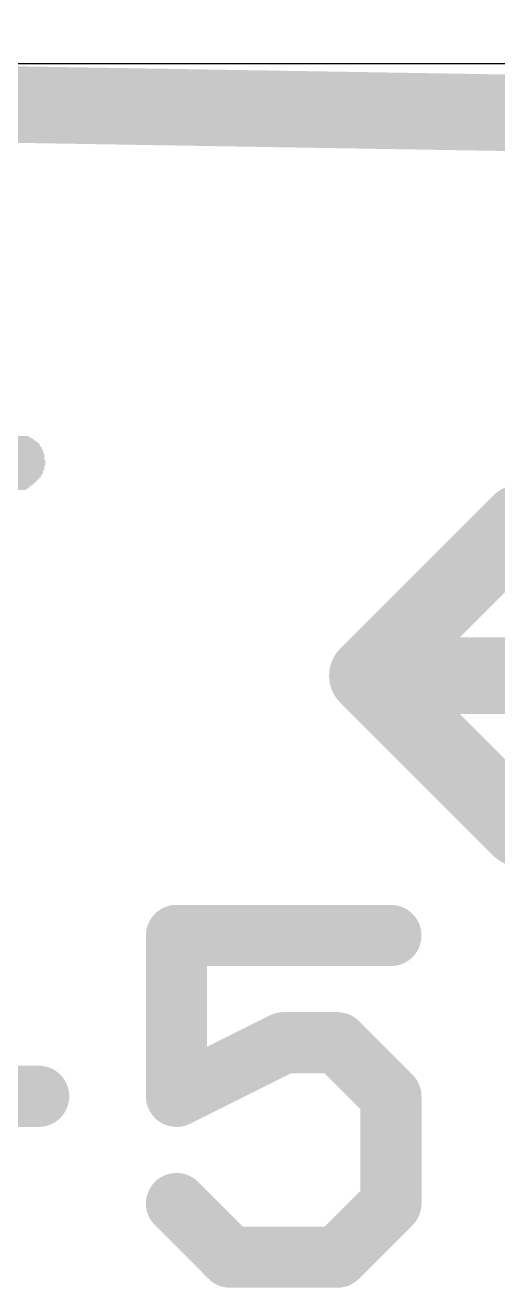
# Model space of a CAD drawing. Extents: x -8.1 to 34.1, y -5.3 to 30.7.
# Drawn here: x 10.752 to 12.32, y 13.716 to 17.907 of the extents above; entities that cross this region are included whole.
import ezdxf

# ---------------------------------------------------------------- set-up
doc = ezdxf.new("R2010")
doc.units = 0
for name, color, linetype in [('1', 12, 'CONTINUOUS'), ('16', 132, 'CONTINUOUS'), ('20', 53, 'CONTINUOUS'), ('21', 40, 'CONTINUOUS')]:
    doc.layers.add(name, color=color, linetype=linetype)

# ---------------------------------------------------------------- blocks, each defined once
blk = doc.blocks.new('RECT')
blk.add_solid([(-0.5, -0.5), (0.5, -0.5), (-0.5, 0.5), (0.5, 0.5)])

msp = doc.modelspace()

# ---------------------------------------------------------------- linework, layer by layer
at = {"layer": '1', "const_width": 0.254}
msp.add_lwpolyline([(2.54, 17.78), (17.78, 17.526)], dxfattribs=at)
at = {"layer": '16', "const_width": 0.254}
msp.add_lwpolyline([(2.54, 17.78), (17.78, 17.526)], dxfattribs=at)
at = {"layer": '20'}
msp.add_line((2.54, 17.78), (17.78, 17.78), dxfattribs=at)
at = {"layer": '21'}
for points, const_width in [([(11.8872, 15.748), (12.3952, 16.256)], 0.254), ([(13.6652, 15.748), (11.8872, 15.748)], 0.254), ([(12.3952, 15.24), (11.8872, 15.748)], 0.254), ([(11.9655, 14.8853), (11.2537, 14.8853)], 0.2032), ([(11.2537, 14.8853), (11.2537, 14.3515)], 0.2032), ([(11.2537, 14.3515), (11.6096, 14.5294)], 0.2032), ([(11.6096, 14.5294), (11.7875, 14.5294)], 0.2032), ([(11.7875, 14.5294), (11.9655, 14.3515)], 0.2032), ([(10.0843, 14.3515), (10.7961, 14.3515)], 0.2032), ([(11.9655, 14.3515), (11.9655, 13.9956)], 0.2032), ([(11.4316, 13.8176), (11.2537, 13.9956)], 0.2032), ([(11.9655, 13.9956), (11.7875, 13.8176)], 0.2032), ([(11.7875, 13.8176), (11.4316, 13.8176)], 0.2032)]:
    msp.add_lwpolyline(points, dxfattribs=dict(at, const_width=const_width))
for points, const_width in [([(12.4401, 16.2111, 1), (12.3503, 16.3009)], 0.127), ([(11.8872, 15.8115, 1), (11.8872, 15.6845)], 0.127), ([(11.9321, 15.7929, 1), (11.8423, 15.7031)], 0.127), ([(11.8423, 15.7929, 1), (11.9321, 15.7031)], 0.127), ([(12.3503, 15.1951, 1), (12.4401, 15.2849)], 0.127), ([(11.2537, 14.9361, 1), (11.2537, 14.8345)], 0.1016), ([(11.3045, 14.8853, 1), (11.2029, 14.8853)], 0.1016), ([(11.9655, 14.8345, 1), (11.9655, 14.9361)], 0.1016), ([(11.6096, 14.5802, 1), (11.6096, 14.4786)], 0.1016), ([(11.6323, 14.484, 1), (11.5869, 14.5748)], 0.1016), ([(11.8235, 14.5653, 1), (11.7516, 14.4935)], 0.1016), ([(11.7875, 14.4786, 1), (11.7875, 14.5802)], 0.1016), ([(10.7961, 14.3007, 1), (10.7961, 14.4023)], 0.1016), ([(11.231, 14.3969, 1), (11.2764, 14.306)], 0.1016), ([(12.0163, 14.3515, 1), (11.9147, 14.3515)], 0.1016), ([(11.9296, 14.3155, 1), (12.0014, 14.3874)], 0.1016), ([(11.2029, 14.3515, 1), (11.3045, 14.3515)], 0.1016), ([(11.2896, 14.0315, 1), (11.2178, 13.9596)], 0.1016), ([(12.0014, 13.9596, 1), (11.9296, 14.0315)], 0.1016), ([(11.9147, 13.9956, 1), (12.0163, 13.9956)], 0.1016), ([(11.4316, 13.8684, 1), (11.4316, 13.7668)], 0.1016), ([(11.7875, 13.7668, 1), (11.7875, 13.8684)], 0.1016), ([(11.3957, 13.7817, 1), (11.4676, 13.8535)], 0.1016), ([(11.7516, 13.8535, 1), (11.8235, 13.7817)], 0.1016)]:
    msp.add_lwpolyline(points, format="xyb", dxfattribs=dict(at, const_width=const_width))

# ---------------------------------------------------------------- block references
for p, xscale, yscale in [((10.2222, 16.5189), 1.1468, 0.0038), ((10.2241, 16.5151), 1.1506, 0.0038), ((10.2241, 16.5113), 1.1506, 0.0038), ((10.2108, 16.5379), 1.1164, 0.0038), ((10.2146, 16.5341), 1.124, 0.0038), ((10.2165, 16.5303), 1.1278, 0.0038), ((10.2203, 16.5265), 1.1354, 0.0038), ((10.2222, 16.5227), 1.1392, 0.0038), ((10.2088, 16.5418), 1.1049, 0.0039), ((10.2241, 16.4694), 1.1811, 0.0038), ((10.2261, 16.477), 1.1773, 0.0038), ((10.2261, 16.4732), 1.1773, 0.0038), ((10.2279, 16.4846), 1.1735, 0.0038), ((10.2279, 16.4808), 1.1735, 0.0038), ((10.2261, 16.4884), 1.1697, 0.0038), ((10.2279, 16.496), 1.1659, 0.0038), ((10.2279, 16.4922), 1.1659, 0.0038), ((10.2261, 16.5037), 1.1621, 0.0039), ((10.2261, 16.4998), 1.1621, 0.0038), ((10.2261, 16.5075), 1.1545, 0.0038), ((10.2127, 16.4275), 1.1964, 0.0039), ((10.2165, 16.4351), 1.1964, 0.0038), ((10.2165, 16.4313), 1.1964, 0.0038), ((10.2185, 16.4427), 1.1925, 0.0038), ((10.2185, 16.4389), 1.1925, 0.0038), ((10.2223, 16.4503), 1.1925, 0.0038), ((10.2223, 16.4465), 1.1925, 0.0038), ((10.2241, 16.4579), 1.1887, 0.0038), ((10.2241, 16.4541), 1.1887, 0.0038), ((10.2241, 16.4656), 1.1811, 0.0039), ((10.2261, 16.4617), 1.1849, 0.0038), ((10.0984, 16.3894), 1.3716, 0.0039), ((10.1841, 16.3932), 1.2078, 0.0038), ((10.1898, 16.397), 1.2039, 0.0038), ((10.1936, 16.4008), 1.2039, 0.0038), ((10.1974, 16.4046), 1.2039, 0.0038), ((10.2013, 16.4084), 1.204, 0.0038), ((10.2032, 16.4122), 1.2002, 0.0038), ((10.207, 16.416), 1.2002, 0.0038), ((10.2108, 16.4236), 1.2002, 0.0038), ((10.2108, 16.4198), 1.2002, 0.0038), ((10.3556, 16.3855), 0.8496, 0.0038), ((10.3632, 16.3817), 0.8268, 0.0038), ((10.3651, 16.3779), 0.8078, 0.0038), ((10.3671, 16.3741), 0.7963, 0.0038), ((10.3689, 16.3703), 0.7848, 0.0038), ((10.3689, 16.3665), 0.7696, 0.0038)]:
    msp.add_blockref('RECT', p, dxfattribs=dict(at, xscale=xscale, yscale=yscale))

doc.saveas('drawing.dxf')
